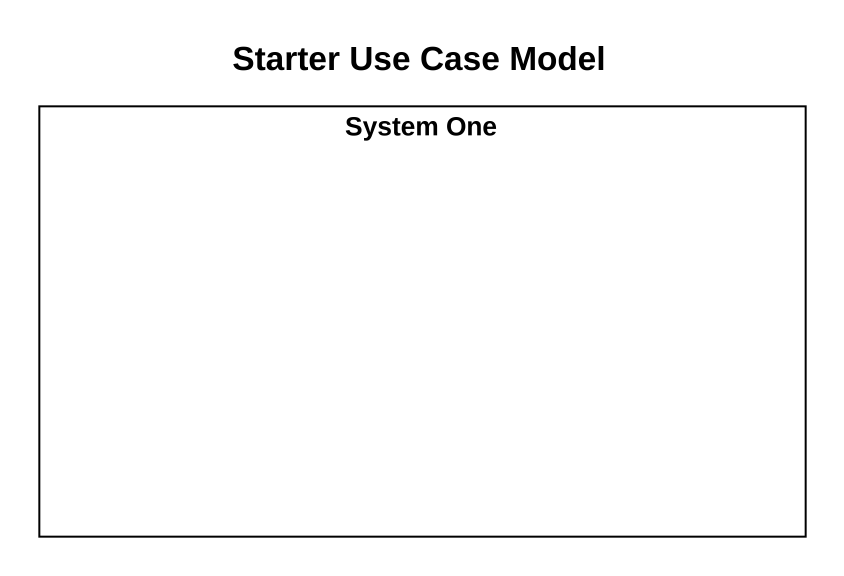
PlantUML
@startuml
title Starter Use Case Model
rectangle "System One" as System_One
@enduml
